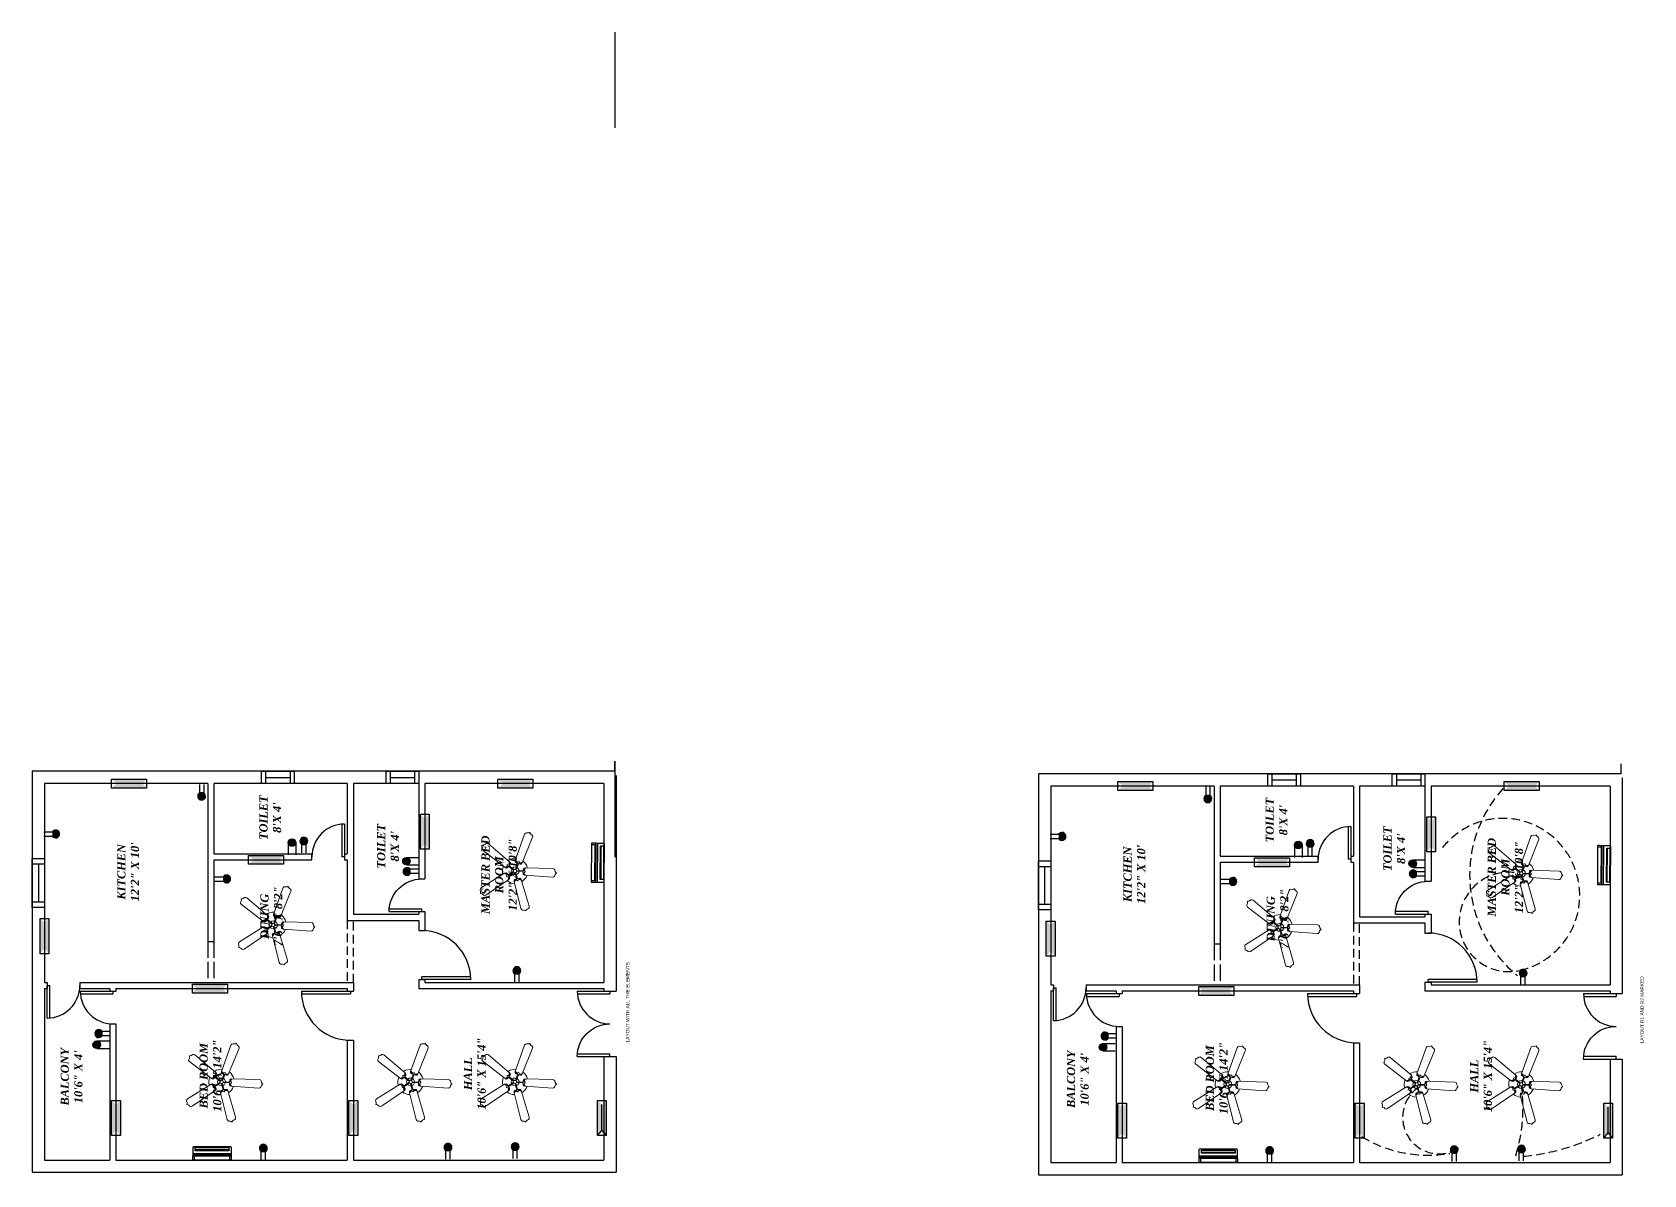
# Model space of a CAD drawing. Header units: millimetres. Extents: x 1844 to 6682, y 1234 to 4565.
# Drawn here: x 2737 to 3921, y 1884 to 2723 of the extents above; entities that cross this region are included whole.
import ezdxf

# ---------------------------------------------------------------- set-up
doc = ezdxf.new("R2010")
doc.units = ezdxf.units.MM
doc.linetypes.add('CURTAIN WALL', pattern=[15, 12, -3])
doc.linetypes.add('ELE_WIRE', pattern=[9.525, 6.35, -3.175])
doc.layers.add('2 DIMENSION', color=7, linetype='Continuous', true_color=0xb50810)
for name, color, linetype in [('5 TEXT', 252, 'Continuous'), ('6 WALL', 252, 'Continuous'), ('CIV_DOOR', 2, 'Continuous'), ('CIV_WINDOW', 3, 'Continuous'), ('LAYER1', 10, 'ELE_WIRE')]:
    doc.layers.add(name, color=color, linetype=linetype)
doc.layers.add('www.cadblocksfree.com', color=7, linetype='Continuous', lineweight=9)
doc.styles.add('MUDASSIR', font='ANTQUABI.TTF', dxfattribs={"height": 18})
doc.styles.get("Standard").update_dxf_attribs({"font": 'arial.ttf'})

# ---------------------------------------------------------------- blocks, each defined once
blk = doc.blocks.new('D1')
at = {"layer": 'CIV_DOOR'}
for p, q in [((-2, 0), (-2, -24)), ((0, 0), (0, -24)), ((0, -24), (-2, -24))]:
    blk.add_line(p, q, dxfattribs=at)
blk.add_arc((0, -24), 24, 90, 180, dxfattribs=at)
blk = doc.blocks.new('D2')
at = {"layer": 'CIV_DOOR'}
for p, q in [((-2, 0), (-2, -36)), ((0, 0), (0, -36)), ((0, -36), (-2, -36))]:
    blk.add_line(p, q, dxfattribs=at)
blk.add_arc((0, -36), 36, 90, 180, dxfattribs=at)
blk = doc.blocks.new('W2')
at = {"layer": 'CIV_WINDOW'}
for p, q in [((-4.5, 18), (4.5, 18)), ((-4.5, -18), (-4.5, 18)), ((-4.5, 14), (4.5, 14)), ((0, 14), (0, -14)), ((4.5, 18), (4.5, -18)), ((4.5, -14), (-4.5, -14)), ((4.5, -18), (-4.5, -18))]:
    blk.add_line(p, q, dxfattribs=at)
blk = doc.blocks.new('V1')
at = {"layer": 'CIV_WINDOW'}
for p, q in [((-4.5, 12), (4.5, 12)), ((-4.5, -12), (-4.5, 12)), ((4.5, 12), (4.5, -12)), ((4.5, 9), (-4.5, 9)), ((0, 9), (0, -9)), ((4.5, -9), (-4.5, -9)), ((4.5, -12), (-4.5, -12))]:
    blk.add_line(p, q, dxfattribs=at)
blk = doc.blocks.new('A$C62305F1E')
at = {"layer": 'www.cadblocksfree.com', "linetype": 'ByBlock'}
for p, q in [((318, 1471), (310, 1452)), ((310, 1452), (319, 1424)), ((339, 1494), (318, 1471)), ((319, 1424), (636, 960)), ((350, 1518), (339, 1494)), ((351, 1535), (350, 1518)), ((370, 1529), (351, 1535)), ((392, 1529), (370, 1529)), ((424, 1539), (392, 1529)), ((447, 1535), (424, 1539)), ((464, 1520), (447, 1535)), ((760, 1046), (464, 1520)), ((1217, 1480), (874, 1036)), ((993, 944), (1353, 1372)), ((1240, 1498), (1217, 1480)), ((1261, 1496), (1240, 1498)), ((1290, 1483), (1261, 1496)), ((1315, 1480), (1290, 1483)), ((1332, 1484), (1315, 1480)), ((1332, 1465), (1332, 1484)), ((1339, 1444), (1332, 1465)), ((1359, 1416), (1339, 1444)), ((1353, 1372), (1362, 1393)), ((1362, 1393), (1359, 1416)), ((689, 984), (678, 971)), ((697, 1006), (689, 984)), ((722, 1003), (697, 1006)), ((738, 1008), (722, 1003)), ((726, 976), (753, 1004)), ((727, 974), (726, 976)), ((728, 972), (758, 997)), ((746, 1025), (738, 1008)), ((749, 1040), (746, 1025)), ((754, 1038), (749, 1040)), ((753, 1004), (760, 1022)), ((760, 1022), (754, 1038)), ((758, 997), (768, 1016)), ((768, 1016), (760, 1046)), ((874, 1036), (865, 1013)), ((865, 1013), (871, 995)), ((871, 995), (900, 961)), ((882, 1031), (874, 1017)), ((874, 1017), (879, 999)), ((879, 999), (904, 966)), ((887, 1030), (882, 1031)), ((888, 1016), (887, 1030)), ((897, 999), (888, 1016)), ((913, 993), (897, 999)), ((936, 992), (913, 993)), ((941, 967), (936, 992)), ((18, 654), (11, 633)), ((29, 708), (18, 688)), ((18, 688), (18, 654)), ((49, 720), (29, 708)), ((591, 855), (49, 720)), ((95, 553), (634, 710)), ((622, 854), (591, 855)), ((597, 847), (594, 843)), ((594, 843), (606, 836)), ((614, 848), (597, 847)), ((606, 836), (620, 823)), ((620, 806), (610, 783)), ((610, 783), (628, 768)), ((629, 835), (614, 848)), ((620, 823), (620, 806)), ((637, 838), (622, 854)), ((634, 735), (627, 723)), ((627, 723), (630, 719)), ((628, 768), (637, 754)), ((647, 801), (629, 835)), ((630, 719), (645, 726)), ((637, 754), (634, 735)), ((634, 710), (654, 724)), ((636, 960), (655, 945)), ((652, 802), (637, 838)), ((645, 971), (643, 967)), ((643, 967), (654, 954)), ((659, 968), (645, 971)), ((645, 726), (652, 744)), ((650, 802), (647, 801)), ((651, 785), (654, 786)), ((652, 744), (651, 785)), ((769, 835), (652, 802)), ((654, 954), (672, 954)), ((654, 724), (661, 742)), ((655, 945), (674, 945)), ((656, 787), (775, 818)), ((661, 742), (656, 787)), ((678, 971), (659, 968)), ((672, 954), (712, 968)), ((674, 945), (715, 963)), ((712, 968), (713, 964)), ((715, 963), (781, 859)), ((731, 664), (721, 636)), ((796, 870), (728, 972)), ((734, 655), (729, 639)), ((751, 674), (731, 664)), ((751, 665), (734, 655)), ((743, 644), (760, 653)), ((789, 677), (751, 674)), ((789, 672), (751, 665)), ((760, 653), (776, 648)), ((775, 818), (769, 835)), ((781, 859), (796, 870)), ((795, 799), (789, 677)), ((789, 675), (789, 672)), ((813, 799), (795, 799)), ((805, 671), (806, 674)), ((845, 659), (805, 671)), ((806, 676), (813, 799)), ((850, 667), (806, 676)), ((900, 961), (823, 866)), ((823, 866), (837, 856)), ((837, 856), (913, 951)), ((842, 829), (837, 812)), ((837, 812), (951, 769)), ((957, 785), (842, 829)), ((860, 647), (845, 659)), ((865, 655), (850, 667)), ((871, 632), (865, 655)), ((904, 966), (902, 963)), ((913, 951), (946, 931)), ((915, 953), (917, 955)), ((917, 955), (951, 938)), ((951, 953), (941, 967)), ((951, 769), (942, 732)), ((942, 732), (945, 710)), ((945, 710), (969, 691)), ((946, 931), (968, 927)), ((956, 767), (950, 729)), ((950, 729), (955, 710)), ((970, 951), (951, 953)), ((951, 938), (971, 937)), ((953, 768), (956, 767)), ((955, 710), (969, 700)), ((979, 823), (957, 785)), ((962, 782), (959, 784)), ((986, 816), (962, 782)), ((965, 734), (974, 748)), ((968, 715), (965, 734)), ((968, 927), (993, 944)), ((974, 702), (968, 715)), ((969, 700), (974, 702)), ((969, 691), (1487, 481)), ((984, 953), (970, 951)), ((971, 937), (984, 947)), ((974, 748), (997, 760)), ((995, 834), (979, 823)), ((984, 947), (984, 953)), ((1001, 827), (986, 816)), ((991, 799), (1005, 813)), ((991, 783), (991, 799)), ((997, 760), (991, 783)), ((1019, 833), (995, 834)), ((1018, 824), (1001, 827)), ((1005, 813), (1018, 819)), ((1018, 819), (1018, 824)), ((1548, 644), (1019, 833)), ((11, 633), (0, 618)), ((0, 618), (16, 611)), ((16, 611), (35, 593)), ((35, 593), (50, 566)), ((50, 566), (66, 553)), ((66, 553), (95, 553)), ((721, 636), (681, 79)), ((729, 639), (733, 634)), ((733, 634), (743, 644)), ((776, 648), (795, 631)), ((795, 631), (814, 644)), ((814, 644), (830, 648)), ((830, 648), (848, 640)), ((848, 640), (858, 629)), ((855, 70), (871, 632)), ((858, 629), (862, 631)), ((862, 631), (860, 647)), ((1487, 481), (1510, 479)), ((1510, 479), (1531, 489)), ((1531, 489), (1551, 516)), ((1572, 627), (1548, 644)), ((1551, 516), (1569, 529)), ((1569, 529), (1587, 535)), ((1576, 607), (1572, 627)), ((1573, 576), (1576, 607)), ((1578, 550), (1573, 576)), ((1587, 535), (1578, 550)), ((681, 79), (686, 56)), ((686, 56), (702, 39)), ((702, 39), (734, 28)), ((734, 28), (752, 15)), ((752, 15), (764, 0)), ((764, 0), (775, 13)), ((775, 13), (798, 25)), ((798, 25), (828, 32)), ((828, 32), (846, 43)), ((846, 43), (855, 70))]:
    blk.add_line(p, q, dxfattribs=at)
for radius in [80, 32]:
    blk.add_circle((807, 834), radius, dxfattribs=at)
for start, end in [(141.8249, 175.765), (69.8249, 103.765), (213.8249, 247.765), (285.8249, 319.765), (357.8249, 31.765)]:
    blk.add_arc((807, 834), 256, start, end, dxfattribs=at)

msp = doc.modelspace()

# ---------------------------------------------------------------- hatches: boundary and pattern name
at = {"true_color": 0xf8d731}
h = msp.add_hatch(color=40, dxfattribs=at)
h.dxf.hatch_style = 1
h.paths.add_polyline_path([(2820.75, 2174.88), (2795.03, 2174.88), (2798.78, 2171.62), (2817.85, 2171.62)])
h.paths.add_polyline_path([(2817.85, 2171.62), (2798.78, 2171.62), (2795.03, 2168.36), (2820.75, 2168.36)])
h = msp.add_hatch(color=40, dxfattribs=at)
h.dxf.hatch_style = 1
h.paths.add_polyline_path([(3104.54, 2174.88), (3078.82, 2174.88), (3082.57, 2171.62), (3101.64, 2171.62)])
h.paths.add_polyline_path([(3101.64, 2171.62), (3082.57, 2171.62), (3078.82, 2168.36), (3104.54, 2168.36)])
h = msp.add_hatch(color=40, dxfattribs=at)
h.dxf.hatch_style = 1
h.paths.add_polyline_path([(3560.14, 2173.08), (3534.42, 2173.08), (3538.16, 2169.82), (3557.24, 2169.82)])
h.paths.add_polyline_path([(3557.24, 2169.82), (3538.16, 2169.82), (3534.42, 2166.57), (3560.14, 2166.57)])
h = msp.add_hatch(color=40, dxfattribs=at)
h.dxf.hatch_style = 1
h.paths.add_polyline_path([(3843.93, 2173.08), (3818.21, 2173.08), (3821.95, 2169.82), (3841.03, 2169.82)])
h.paths.add_polyline_path([(3841.03, 2169.82), (3821.95, 2169.82), (3818.21, 2166.57), (3843.93, 2166.57)])
at = {"true_color": 0x991b1e}
h = msp.add_hatch(color=244, dxfattribs=at)
h.dxf.hatch_style = 1
h.paths.add_polyline_path([(2862.76, 2164.73), (2859.64, 2164.73, 3.4000032)])
h = msp.add_hatch(color=244, dxfattribs=at)
h.dxf.hatch_style = 1
h.paths.add_polyline_path([(3602.15, 2162.93), (3599.03, 2162.93, 3.4000032)])
at = {"true_color": 0xf8d731}
h = msp.add_hatch(color=40, dxfattribs=at)
h.dxf.hatch_style = 1
h.paths.add_polyline_path([(3022, 2149.06), (3022, 2123.34), (3025.25, 2127.08), (3025.25, 2146.16)])
h.paths.add_polyline_path([(3025.25, 2146.16), (3025.25, 2127.08), (3028.51, 2123.34), (3028.51, 2149.06)])
h = msp.add_hatch(color=40, dxfattribs=at)
h.dxf.hatch_style = 1
h.paths.add_polyline_path([(3761.38, 2147.26), (3761.38, 2121.54), (3764.64, 2125.28), (3764.64, 2144.36)])
h.paths.add_polyline_path([(3764.64, 2144.36), (3764.64, 2125.28), (3767.9, 2121.54), (3767.9, 2147.26)])
at = {"true_color": 0x991b1e}
h = msp.add_hatch(color=244, dxfattribs=at)
h.dxf.hatch_style = 1
h.paths.add_polyline_path([(2751.59, 2136.16), (2751.59, 2133.04, 3.4000032)])
h = msp.add_hatch(color=244, dxfattribs=at)
h.dxf.hatch_style = 1
h.paths.add_polyline_path([(2937.93, 2126.93, 3.4000032), (2934.81, 2126.93)])
h = msp.add_hatch(color=244, dxfattribs=at)
h.dxf.hatch_style = 1
h.paths.add_polyline_path([(3490.97, 2134.36), (3490.97, 2131.24, 3.4000032)])
at = {"true_color": 0xf8d731}
h = msp.add_hatch(color=40, dxfattribs=at)
h.dxf.hatch_style = 1
h.paths.add_polyline_path([(2924.87, 2128.31, 1), (2930.43, 2128.31, 1)])
h = msp.add_hatch(color=40, dxfattribs=at)
h.dxf.hatch_style = 1
h.paths.add_polyline_path([(3664.25, 2126.51, 1), (3669.82, 2126.51, 1)])
at = {"true_color": 0x991b1e}
h = msp.add_hatch(color=244, dxfattribs=at)
h.dxf.hatch_style = 1
h.paths.add_polyline_path([(3677.32, 2125.13, 3.4000032), (3674.2, 2125.13)])
at = {"true_color": 0xf8d731}
h = msp.add_hatch(color=40, dxfattribs=at)
h.dxf.hatch_style = 1
h.paths.add_polyline_path([(2921.29, 2118.88), (2895.57, 2118.88), (2899.32, 2115.62), (2918.4, 2115.62)])
h.paths.add_polyline_path([(2918.4, 2115.62), (2899.32, 2115.62), (2895.57, 2112.36), (2921.29, 2112.36)])
h = msp.add_hatch(color=40, dxfattribs=at)
h.dxf.hatch_style = 1
h.paths.add_polyline_path([(3014.53, 2114.62, 1), (3008.96, 2114.62, 1)])
at = {"true_color": 0x991b1e}
h = msp.add_hatch(color=244, dxfattribs=at)
h.dxf.hatch_style = 1
h.paths.add_polyline_path([(3014.56, 2105.52), (3014.56, 2108.64, 3.4000032)])
at = {"true_color": 0xf8d731}
h = msp.add_hatch(color=40, dxfattribs=at)
h.dxf.hatch_style = 1
h.paths.add_polyline_path([(3660.68, 2117.08), (3634.96, 2117.08), (3638.7, 2113.82), (3657.78, 2113.82)])
h.paths.add_polyline_path([(3657.78, 2113.82), (3638.7, 2113.82), (3634.96, 2110.57), (3660.68, 2110.57)])
h = msp.add_hatch(color=40, dxfattribs=at)
h.dxf.hatch_style = 1
h.paths.add_polyline_path([(3753.91, 2112.82, 1), (3748.34, 2112.82, 1)])
at = {"true_color": 0x991b1e}
h = msp.add_hatch(color=244, dxfattribs=at)
h.dxf.hatch_style = 1
h.paths.add_polyline_path([(3753.95, 2103.73), (3753.95, 2106.85, 3.4000032)])
h = msp.add_hatch(color=244, dxfattribs=at)
h.dxf.hatch_style = 1
h.paths.add_polyline_path([(2877.21, 2103.14), (2877.21, 2100.02, 3.4000032)])
h = msp.add_hatch(color=244, dxfattribs=at)
h.dxf.hatch_style = 1
h.paths.add_polyline_path([(3616.6, 2101.34), (3616.6, 2098.22, 3.4000032)])
at = {"true_color": 0xf8d731}
h = msp.add_hatch(color=40, dxfattribs=at)
h.dxf.hatch_style = 1
h.paths.add_polyline_path([(2742.5, 2072.41), (2742.5, 2046.69), (2745.75, 2050.44), (2745.75, 2069.52)])
h.paths.add_polyline_path([(2745.75, 2069.52), (2745.75, 2050.44), (2749.01, 2046.69), (2749.01, 2072.41)])
h = msp.add_hatch(color=40, dxfattribs=at)
h.dxf.hatch_style = 1
h.paths.add_polyline_path([(3481.88, 2070.62), (3481.88, 2044.9), (3485.14, 2048.64), (3485.14, 2067.72)])
h.paths.add_polyline_path([(3485.14, 2067.72), (3485.14, 2048.64), (3488.4, 2044.9), (3488.4, 2070.62)])
at = {"true_color": 0x991b1e}
h = msp.add_hatch(color=244, dxfattribs=at)
h.dxf.hatch_style = 1
h.paths.add_polyline_path([(3094.43, 2031.78, 3.4000032), (3091.31, 2031.78)])
h = msp.add_hatch(color=244, dxfattribs=at)
h.dxf.hatch_style = 1
h.paths.add_polyline_path([(3833.81, 2029.99, 3.4000032), (3830.69, 2029.99)])
at = {"true_color": 0xf8d731}
h = msp.add_hatch(color=40, dxfattribs=at)
h.dxf.hatch_style = 1
h.paths.add_polyline_path([(2854.52, 2017.79), (2880.24, 2017.79), (2876.5, 2021.05), (2857.42, 2021.05)])
h.paths.add_polyline_path([(2857.42, 2021.05), (2876.5, 2021.05), (2880.24, 2024.31), (2854.52, 2024.31)])
h = msp.add_hatch(color=40, dxfattribs=at)
h.dxf.hatch_style = 1
h.paths.add_polyline_path([(3593.9, 2016), (3619.62, 2016), (3615.88, 2019.26), (3596.8, 2019.26)])
h.paths.add_polyline_path([(3596.8, 2019.26), (3615.88, 2019.26), (3619.62, 2022.51), (3593.9, 2022.51)])
at = {"true_color": 0x991b1e}
h = msp.add_hatch(color=244, dxfattribs=at)
h.dxf.hatch_style = 1
h.paths.add_polyline_path([(2788.04, 1989.54, 3.4000032), (2788.04, 1986.42)])
at = {"true_color": 0xf8d731}
h = msp.add_hatch(color=40, dxfattribs=at)
h.dxf.hatch_style = 1
h.paths.add_polyline_path([(2786.9, 1979.82, 1), (2781.33, 1979.82, 1)])
h = msp.add_hatch(color=40, dxfattribs=at)
h.dxf.hatch_style = 1
h.paths.add_polyline_path([(3526.29, 1978.03, 1), (3520.72, 1978.03, 1)])
at = {"true_color": 0x991b1e}
h = msp.add_hatch(color=244, dxfattribs=at)
h.dxf.hatch_style = 1
h.paths.add_polyline_path([(3527.43, 1987.74, 3.4000032), (3527.43, 1984.62)])
at = {"true_color": 0xf8d731}
h = msp.add_hatch(color=40, dxfattribs=at)
h.dxf.hatch_style = 1
h.paths.add_polyline_path([(2795, 1938.76), (2795, 1913.04), (2798.25, 1916.78), (2798.25, 1935.86)])
h.paths.add_polyline_path([(2798.25, 1935.86), (2798.25, 1916.78), (2801.51, 1913.04), (2801.51, 1938.76)])
h = msp.add_hatch(color=40, dxfattribs=at)
h.dxf.hatch_style = 1
h.paths.add_polyline_path([(2969.5, 1938.76), (2969.5, 1913.04), (2972.75, 1916.78), (2972.75, 1935.86)])
h.paths.add_polyline_path([(2972.75, 1935.86), (2972.75, 1916.78), (2976.01, 1913.04), (2976.01, 1938.76)])
h = msp.add_hatch(color=40, dxfattribs=at)
h.dxf.hatch_style = 1
h.paths.add_polyline_path([(3152.07, 1938.76), (3152.07, 1913.04), (3155.33, 1916.78), (3155.33, 1935.86)])
h.paths.add_polyline_path([(3155.33, 1935.86), (3155.33, 1916.78), (3158.59, 1913.04), (3158.59, 1938.76)])
h = msp.add_hatch(color=40, dxfattribs=at)
h.dxf.hatch_style = 1
h.paths.add_polyline_path([(3534.38, 1936.97), (3534.38, 1911.24), (3537.64, 1914.99), (3537.64, 1934.07)])
h.paths.add_polyline_path([(3537.64, 1934.07), (3537.64, 1914.99), (3540.9, 1911.24), (3540.9, 1936.97)])
h = msp.add_hatch(color=40, dxfattribs=at)
h.dxf.hatch_style = 1
h.paths.add_polyline_path([(3708.88, 1936.97), (3708.88, 1911.24), (3712.14, 1914.99), (3712.14, 1934.07)])
h.paths.add_polyline_path([(3712.14, 1934.07), (3712.14, 1914.99), (3715.4, 1911.24), (3715.4, 1936.97)])
h = msp.add_hatch(color=40, dxfattribs=at)
h.dxf.hatch_style = 1
h.paths.add_polyline_path([(3891.46, 1936.97), (3891.46, 1911.24), (3894.72, 1914.99), (3894.72, 1934.07)])
h.paths.add_polyline_path([(3894.72, 1934.07), (3894.72, 1914.99), (3897.97, 1911.24), (3897.97, 1936.97)])
at = {"true_color": 0x991b1e}
h = msp.add_hatch(color=244, dxfattribs=at)
h.dxf.hatch_style = 1
h.paths.add_polyline_path([(2908.14, 1901.37, 3.4000032), (2905.02, 1901.37)])
h = msp.add_hatch(color=244, dxfattribs=at)
h.dxf.hatch_style = 1
h.paths.add_polyline_path([(3043.82, 1902.08, 3.4000032), (3040.7, 1902.08)])
h = msp.add_hatch(color=244, dxfattribs=at)
h.dxf.hatch_style = 1
h.paths.add_polyline_path([(3093.2, 1902.49, 3.4000032), (3090.08, 1902.49)])
h = msp.add_hatch(color=244, dxfattribs=at)
h.dxf.hatch_style = 1
h.paths.add_polyline_path([(3647.53, 1899.57, 3.4000032), (3644.4, 1899.57)])
h = msp.add_hatch(color=244, dxfattribs=at)
h.dxf.hatch_style = 1
h.paths.add_polyline_path([(3783.21, 1900.28, 3.4000032), (3780.09, 1900.28)])
h = msp.add_hatch(color=244, dxfattribs=at)
h.dxf.hatch_style = 1
h.paths.add_polyline_path([(3832.58, 1900.69, 3.4000032), (3829.46, 1900.69)])

# ---------------------------------------------------------------- linework, layer by layer
for p, q in [((3164.93, 2723.4), (3164.93, 2653.13)), ((3164.93, 2180.62), (3164.93, 2187.95)), ((3164.93, 2187.95), (3164.93, 2117.67)), ((3904.31, 2178.82), (3904.31, 2186.15)), ((2859.64, 2170.97), (2859.64, 2164.73)), ((2862.76, 2170.97), (2862.76, 2164.73)), ((3599.03, 2169.18), (3599.03, 2162.93)), ((3602.15, 2169.18), (3602.15, 2162.93)), ((2859.64, 2164.73), (2859.64, 2164.73)), ((2862.76, 2164.73), (2859.64, 2164.73)), ((2862.76, 2164.73), (2862.76, 2164.73)), ((3599.03, 2162.93), (3599.03, 2162.93)), ((3602.15, 2162.93), (3599.03, 2162.93)), ((3602.15, 2162.93), (3602.15, 2162.93)), ((2745.34, 2136.16), (2751.59, 2136.16)), ((2745.34, 2133.04), (2751.59, 2133.04)), ((2748.42, 2136.16), (2748.42, 2136.16)), ((2748.42, 2133.04), (2748.42, 2133.04)), ((3484.72, 2134.36), (3490.97, 2134.36)), ((3487.8, 2134.36), (3487.8, 2134.36)), ((2924.87, 2128.31), (2924.87, 2119.2)), ((2930.43, 2128.31), (2930.43, 2119.2)), ((2934.81, 2120.68), (2934.81, 2126.93)), ((2934.81, 2126.93), (2934.81, 2126.93)), ((2934.81, 2126.93), (2937.93, 2126.93)), ((2937.93, 2120.68), (2937.93, 2126.93)), ((2937.93, 2126.93), (2937.93, 2126.93)), ((3484.72, 2131.24), (3490.97, 2131.24)), ((3487.8, 2131.24), (3487.8, 2131.24)), ((3664.25, 2126.51), (3664.25, 2117.4)), ((3669.82, 2126.51), (3669.82, 2117.4)), ((3674.2, 2118.89), (3674.2, 2125.13)), ((3674.2, 2125.13), (3674.2, 2125.13)), ((3674.2, 2125.13), (3677.32, 2125.13)), ((3677.32, 2118.89), (3677.32, 2125.13)), ((3677.32, 2125.13), (3677.32, 2125.13)), ((3011.74, 2117.4), (3020.85, 2117.4)), ((3011.74, 2111.83), (3020.85, 2111.83)), ((3020.81, 2108.64), (3014.56, 2108.64)), ((3014.56, 2108.64), (3014.56, 2108.64)), ((3014.56, 2105.52), (3014.56, 2108.64)), ((3751.13, 2115.6), (3760.23, 2115.6)), ((3751.13, 2110.04), (3760.23, 2110.04)), ((2870.97, 2103.14), (2877.21, 2103.14)), ((2870.97, 2100.02), (2877.21, 2100.02)), ((2877.21, 2103.14), (2877.21, 2103.14)), ((2877.21, 2103.14), (2877.21, 2100.02)), ((2877.21, 2100.02), (2877.21, 2100.02)), ((3020.81, 2105.52), (3014.56, 2105.52)), ((3014.56, 2105.52), (3014.56, 2105.52)), ((3610.35, 2101.34), (3616.6, 2101.34)), ((3610.35, 2098.22), (3616.6, 2098.22)), ((3616.6, 2101.34), (3616.6, 2101.34)), ((3616.6, 2101.34), (3616.6, 2098.22)), ((3616.6, 2098.22), (3616.6, 2098.22)), ((3760.19, 2106.85), (3753.95, 2106.85)), ((3753.95, 2106.85), (3753.95, 2106.85)), ((3753.95, 2103.73), (3753.95, 2106.85)), ((3760.19, 2103.73), (3753.95, 2103.73)), ((3753.95, 2103.73), (3753.95, 2103.73)), ((3091.31, 2025.54), (3091.31, 2031.78)), ((3091.31, 2031.78), (3091.31, 2031.78)), ((3091.31, 2031.78), (3094.43, 2031.78)), ((3094.43, 2025.54), (3094.43, 2031.78)), ((3094.43, 2031.78), (3094.43, 2031.78)), ((3830.69, 2023.74), (3830.69, 2029.99)), ((3830.69, 2029.99), (3830.69, 2029.99)), ((3830.69, 2029.99), (3833.81, 2029.99)), ((3833.81, 2023.74), (3833.81, 2029.99)), ((3833.81, 2029.99), (3833.81, 2029.99)), ((2794.29, 1989.54), (2788.04, 1989.54)), ((2788.04, 1989.54), (2788.04, 1989.54)), ((2788.04, 1986.42), (2788.04, 1989.54)), ((2784.12, 1982.61), (2793.22, 1982.61)), ((2794.29, 1986.42), (2788.04, 1986.42)), ((2788.04, 1986.42), (2788.04, 1986.42)), ((3523.5, 1980.81), (3532.61, 1980.81)), ((3533.68, 1987.74), (3527.43, 1987.74)), ((3527.43, 1987.74), (3527.43, 1987.74)), ((3527.43, 1984.62), (3527.43, 1987.74)), ((3533.68, 1984.62), (3527.43, 1984.62)), ((3527.43, 1984.62), (3527.43, 1984.62)), ((2784.12, 1977.04), (2793.22, 1977.04)), ((3523.5, 1975.24), (3532.61, 1975.24)), ((3155.33, 1916.78), (3155.33, 1935.86)), ((3894.72, 1914.99), (3894.72, 1934.07)), ((3152.07, 1913.04), (3155.33, 1916.78)), ((3155.33, 1916.78), (3158.59, 1913.04)), ((3891.46, 1911.24), (3894.72, 1914.99)), ((3894.72, 1914.99), (3897.97, 1911.24)), ((2905.02, 1895.12), (2905.02, 1901.37)), ((2905.02, 1901.37), (2905.02, 1901.37)), ((2905.02, 1901.37), (2908.14, 1901.37)), ((2908.14, 1895.12), (2908.14, 1901.37)), ((2908.14, 1901.37), (2908.14, 1901.37)), ((3040.7, 1895.83), (3040.7, 1902.08)), ((3040.7, 1902.08), (3040.7, 1902.08)), ((3040.7, 1902.08), (3043.82, 1902.08)), ((3043.82, 1895.83), (3043.82, 1902.08)), ((3043.82, 1902.08), (3043.82, 1902.08)), ((3090.08, 1896.24), (3090.08, 1902.49)), ((3090.08, 1902.49), (3090.08, 1902.49)), ((3090.08, 1902.49), (3093.2, 1902.49)), ((3093.2, 1896.24), (3093.2, 1902.49)), ((3093.2, 1902.49), (3093.2, 1902.49)), ((3644.4, 1893.32), (3644.4, 1899.57)), ((3644.4, 1899.57), (3644.4, 1899.57)), ((3644.4, 1899.57), (3647.53, 1899.57)), ((3647.53, 1893.32), (3647.53, 1899.57)), ((3647.53, 1899.57), (3647.53, 1899.57)), ((3780.09, 1894.03), (3780.09, 1900.28)), ((3780.09, 1900.28), (3780.09, 1900.28)), ((3780.09, 1900.28), (3783.21, 1900.28)), ((3783.21, 1894.03), (3783.21, 1900.28)), ((3783.21, 1900.28), (3783.21, 1900.28)), ((3829.46, 1894.45), (3829.46, 1900.69)), ((3829.46, 1900.69), (3829.46, 1900.69)), ((3829.46, 1900.69), (3832.58, 1900.69)), ((3832.58, 1894.45), (3832.58, 1900.69)), ((3832.58, 1900.69), (3832.58, 1900.69))]:
    msp.add_line(p, q)
for points in [[(2795.03, 2174.88), (2820.75, 2174.88), (2820.75, 2168.36), (2795.03, 2168.36)], [(3078.82, 2174.88), (3104.54, 2174.88), (3104.54, 2168.36), (3078.82, 2168.36)], [(3534.42, 2173.08), (3560.14, 2173.08), (3560.14, 2166.57), (3534.42, 2166.57)], [(3818.21, 2173.08), (3843.93, 2173.08), (3843.93, 2166.57), (3818.21, 2166.57)], [(3022, 2123.34), (3022, 2149.06), (3028.51, 2149.06), (3028.51, 2123.34)], [(3761.38, 2121.54), (3761.38, 2147.26), (3767.9, 2147.26), (3767.9, 2121.54)], [(2895.57, 2118.88), (2921.29, 2118.88), (2921.29, 2112.36), (2895.57, 2112.36)], [(3634.96, 2117.08), (3660.68, 2117.08), (3660.68, 2110.57), (3634.96, 2110.57)], [(2742.5, 2046.69), (2742.5, 2072.41), (2749.01, 2072.41), (2749.01, 2046.69)], [(3481.88, 2044.9), (3481.88, 2070.62), (3488.4, 2070.62), (3488.4, 2044.9)], [(2880.24, 2017.79), (2854.52, 2017.79), (2854.52, 2024.31), (2880.24, 2024.31)], [(3619.62, 2016), (3593.9, 2016), (3593.9, 2022.51), (3619.62, 2022.51)], [(2795, 1913.04), (2795, 1938.76), (2801.51, 1938.76), (2801.51, 1913.04)], [(2969.5, 1913.04), (2969.5, 1938.76), (2976.01, 1938.76), (2976.01, 1913.04)], [(3152.07, 1913.04), (3152.07, 1938.76), (3158.59, 1938.76), (3158.59, 1913.04)], [(3534.38, 1911.24), (3534.38, 1936.97), (3540.9, 1936.97), (3540.9, 1911.24)], [(3708.88, 1911.24), (3708.88, 1936.97), (3715.4, 1936.97), (3715.4, 1911.24)], [(3891.46, 1911.24), (3891.46, 1936.97), (3897.97, 1936.97), (3897.97, 1911.24)]]:
    msp.add_lwpolyline(points, close=True)
for centre in [(2927.65, 2128.31), (3667.03, 2126.51), (3011.74, 2114.62), (3751.13, 2112.82), (2784.12, 1979.82), (3523.5, 1978.03)]:
    msp.add_circle(centre, 2.78)
for centre, start, end in [((2861.2, 2162.3), 122.77905, 57.22095), ((3600.59, 2160.51), 122.77905, 57.22095), ((2754.01, 2134.6), 212.77905, 147.22095), ((2936.37, 2129.35), 302.77905, 237.22095), ((3493.39, 2132.8), 212.77905, 147.22095), ((3675.76, 2127.56), 302.77905, 237.22095), ((3012.14, 2107.08), 32.77905, 327.22095), ((3751.52, 2105.29), 32.77905, 327.22095), ((2879.64, 2101.58), 212.77905, 147.22095), ((3619.02, 2099.78), 212.77905, 147.22095), ((3092.87, 2034.21), 302.77905, 237.22095), ((3832.25, 2032.41), 302.77905, 237.22095), ((2785.62, 1987.98), 32.77905, 327.22095), ((3525.01, 1986.18), 32.77905, 327.22095), ((2906.58, 1903.79), 302.77905, 237.22095), ((3042.26, 1904.5), 302.77905, 237.22095), ((3091.64, 1904.91), 302.77905, 237.22095), ((3645.97, 1901.99), 302.77905, 237.22095), ((3781.65, 1902.7), 302.77905, 237.22095), ((3831.02, 1903.12), 302.77905, 237.22095)]:
    msp.add_arc(centre, 2.88, start, end)
at = {"layer": '2 DIMENSION'}
for points in [[(3147.72, 2127.92, 0.1370235), (3147.61, 2127.57), (3147.6, 2127.43), (3147.4, 2099.64, 0.1173538), (3147.51, 2099.15), (3147.57, 2099.15), (3147.64, 2099.18, -0.0167744), (3151.89, 2099.29), (3156.46, 2099.26, 0.3753807), (3157, 2099.75), (3157.2, 2127.19, 0.38671), (3156.66, 2127.69), (3152.1, 2127.72, -0.0169697), (3147.86, 2127.88), (3147.78, 2127.92), (3147.72, 2127.92)], [(3147.41, 2100.47), (3149.65, 2100.46, 0.3757179), (3150.18, 2101.2), (3150.36, 2125.83, 0.3817549), (3149.84, 2126.59), (3147.6, 2126.6)], [(3887.1, 2126.13, 0.1370235), (3887, 2125.78), (3886.99, 2125.64), (3886.79, 2097.85, 0.1173538), (3886.89, 2097.35), (3886.96, 2097.35), (3887.03, 2097.39, -0.0167744), (3891.27, 2097.49), (3895.84, 2097.46, 0.3753807), (3896.39, 2097.95), (3896.58, 2125.39, 0.38671), (3896.05, 2125.89), (3891.48, 2125.92, -0.0169697), (3887.24, 2126.09), (3887.17, 2126.13), (3887.1, 2126.13)], [(3886.79, 2098.68), (3889.04, 2098.66, 0.3757179), (3889.57, 2099.41), (3889.74, 2124.03, 0.3817549), (3889.23, 2124.8), (3886.98, 2124.8)], [(2854.49, 1895.36, 0.1370235), (2854.84, 1895.26), (2854.98, 1895.25), (2882.77, 1895.25, 0.1173538), (2883.27, 1895.36), (2883.27, 1895.43), (2883.23, 1895.5, -0.0167744), (2883.1, 1899.74), (2883.09, 1904.31, 0.3753807), (2882.6, 1904.85), (2855.16, 1904.85, 0.38671), (2854.66, 1904.31), (2854.66, 1899.74, -0.0169697), (2854.53, 1895.5), (2854.49, 1895.43), (2854.49, 1895.36)], [(2881.94, 1895.25), (2881.94, 1897.5, 0.3757179), (2881.19, 1898.02), (2856.56, 1898.02, 0.3817549), (2855.81, 1897.5), (2855.82, 1895.25)], [(3593.87, 1893.57, 0.1370235), (3594.22, 1893.46), (3594.37, 1893.46), (3622.16, 1893.46, 0.1173538), (3622.65, 1893.56), (3622.65, 1893.63), (3622.61, 1893.7, -0.0167744), (3622.48, 1897.95), (3622.48, 1902.51, 0.3753807), (3621.98, 1903.05), (3594.54, 1903.05, 0.38671), (3594.05, 1902.52), (3594.05, 1897.95, -0.0169697), (3593.91, 1893.71), (3593.87, 1893.63), (3593.87, 1893.57)], [(3621.33, 1893.46), (3621.33, 1895.7, 0.3757179), (3620.58, 1896.22), (3595.95, 1896.22, 0.3817549), (3595.19, 1895.7), (3595.2, 1893.46)]]:
    msp.add_lwpolyline(points, format="xyb", dxfattribs=at)
for points in [[(3150.68, 2127.27), (3150.48, 2099.77)], [(3150.62, 2099.77), (3150.82, 2127.26)], [(3152, 2127.23), (3151.8, 2099.78)], [(3151.93, 2099.78), (3152.13, 2127.23)], [(3154.45, 2101.05), (3154.63, 2125.92)], [(3154.72, 2101.05), (3154.9, 2125.92)], [(3890.07, 2125.47), (3889.87, 2097.97)], [(3890, 2097.97), (3890.2, 2125.47)], [(3891.38, 2125.44), (3891.18, 2097.99)], [(3891.32, 2097.99), (3891.51, 2125.43)], [(3893.84, 2099.25), (3894.02, 2124.13)], [(3894.11, 2099.25), (3894.29, 2124.13)], [(2882.62, 1898.46), (2855.13, 1898.46)], [(2855.13, 1898.33), (2882.63, 1898.33)], [(2882.6, 1899.78), (2855.15, 1899.78)], [(2855.15, 1899.65), (2882.6, 1899.65)], [(2881.32, 1902.56), (2856.44, 1902.56)], [(2881.32, 1902.29), (2856.44, 1902.29)], [(3622.01, 1896.67), (3594.51, 1896.67)], [(3594.51, 1896.54), (3622.01, 1896.54)], [(3594.53, 1897.85), (3621.98, 1897.85)], [(3621.98, 1897.98), (3594.54, 1897.98)], [(3620.7, 1900.77), (3595.82, 1900.77)], [(3620.7, 1900.5), (3595.82, 1900.5)]]:
    msp.add_lwpolyline(points, dxfattribs=at)
for points in [[(3154.15, 2101.22), (3154.33, 2125.75, -0.4142136), (3154.5, 2125.92), (3156.41, 2125.91, -0.4142136), (3156.58, 2125.74), (3156.4, 2101.21, -0.4142136), (3156.22, 2101.04), (3154.32, 2101.05, -0.4142136)], [(3893.54, 2099.43), (3893.71, 2123.96, -0.4142136), (3893.89, 2124.13), (3895.79, 2124.12, -0.4142136), (3895.96, 2123.94), (3895.78, 2099.41, -0.4142136), (3895.61, 2099.24), (3893.71, 2099.25, -0.4142136)], [(2881.14, 1901.99), (2856.61, 1901.99, -0.4142136), (2856.44, 1902.16), (2856.44, 1904.06, -0.4142136), (2856.61, 1904.24), (2881.14, 1904.24, -0.4142136), (2881.32, 1904.06), (2881.32, 1902.16, -0.4142136)], [(3620.53, 1900.19), (3596, 1900.19, -0.4142136), (3595.82, 1900.37), (3595.82, 1902.27, -0.4142136), (3596, 1902.44), (3620.53, 1902.44, -0.4142136), (3620.7, 1902.27), (3620.7, 1900.37, -0.4142136)]]:
    msp.add_lwpolyline(points, format="xyb", close=True, dxfattribs=at)
at = {"layer": '6 WALL'}
for p, q in [((3164.93, 2180.62), (2736.75, 2180.62)), ((2736.75, 2180.62), (2736.75, 1886.12)), ((2865.75, 2171.62), (2745.75, 2171.62)), ((2745.75, 2171.62), (2745.75, 2025.62)), ((2865.75, 2171.62), (2865.75, 2055.62)), ((2968.25, 2171.62), (2870.25, 2171.62)), ((2870.25, 2171.62), (2870.25, 2120.12)), ((2968.25, 2171.62), (2968.25, 2120.12)), ((3020.75, 2171.62), (2972.75, 2171.62)), ((2972.75, 2171.62), (2972.75, 2075.62)), ((3020.75, 2171.62), (3020.75, 2101.62)), ((3156.75, 2171.62), (3025.25, 2171.62)), ((3025.25, 2171.62), (3025.25, 2101.62)), ((3156.75, 2171.62), (3156.75, 2025.62)), ((3165.75, 2177.62), (3165.75, 2019.12)), ((3904.31, 2178.82), (3476.14, 2178.82)), ((3476.14, 2178.82), (3476.14, 1884.32)), ((3605.14, 2169.82), (3485.14, 2169.82)), ((3485.14, 2169.82), (3485.14, 2023.82)), ((3605.14, 2169.82), (3605.14, 2053.82)), ((3707.64, 2169.82), (3609.64, 2169.82)), ((3609.64, 2169.82), (3609.64, 2118.32)), ((3707.64, 2169.82), (3707.64, 2118.32)), ((3760.14, 2169.82), (3712.14, 2169.82)), ((3712.14, 2169.82), (3712.14, 2073.82)), ((3760.14, 2169.82), (3760.14, 2099.82)), ((3896.14, 2169.82), (3764.64, 2169.82)), ((3764.64, 2169.82), (3764.64, 2099.82)), ((3896.14, 2169.82), (3896.14, 2023.82)), ((3905.14, 2175.82), (3905.14, 2017.32)), ((2870.25, 2120.12), (2942.25, 2120.12)), ((2942.25, 2115.62), (2942.25, 2120.12)), ((2966.25, 2120.12), (2968.25, 2120.12)), ((2966.25, 2120.12), (2966.25, 2115.62)), ((2870.25, 2115.62), (2942.25, 2115.62)), ((2870.25, 2115.62), (2870.25, 2055.62)), ((2966.25, 2115.62), (2968.25, 2115.62)), ((2968.25, 2115.62), (2968.25, 2071.12)), ((3609.64, 2118.32), (3681.64, 2118.32)), ((3609.64, 2113.82), (3681.64, 2113.82)), ((3609.64, 2113.82), (3609.64, 2053.82)), ((3681.64, 2113.82), (3681.64, 2118.32)), ((3705.64, 2118.32), (3707.64, 2118.32)), ((3705.64, 2118.32), (3705.64, 2113.82)), ((3705.64, 2113.82), (3707.64, 2113.82)), ((3707.64, 2113.82), (3707.64, 2069.32)), ((3020.75, 2101.62), (3025.25, 2101.62)), ((3760.14, 2099.82), (3764.64, 2099.82)), ((2972.75, 2075.62), (3020.75, 2075.62)), ((3020.75, 2077.62), (3025.25, 2077.62)), ((3020.75, 2077.62), (3020.75, 2075.62)), ((3025.25, 2077.62), (3025.25, 2063.62)), ((3712.14, 2073.82), (3760.14, 2073.82)), ((3760.14, 2075.82), (3764.64, 2075.82)), ((3760.14, 2075.82), (3760.14, 2073.82)), ((3764.64, 2075.82), (3764.64, 2061.82)), ((2968.25, 2071.12), (3020.75, 2071.12)), ((3020.75, 2071.12), (3020.75, 2063.62)), ((3020.75, 2063.62), (3025.25, 2063.62)), ((3707.64, 2069.32), (3760.14, 2069.32)), ((3760.14, 2069.32), (3760.14, 2061.82)), ((3760.14, 2061.82), (3764.64, 2061.82)), ((2865.75, 2055.62), (2870.25, 2055.62)), ((3605.14, 2053.82), (3609.64, 2053.82)), ((2745.75, 2025.62), (2747.75, 2025.62)), ((2747.75, 2025.62), (2747.75, 2021.12)), ((2771.75, 2025.62), (2972.75, 2025.62)), ((2771.75, 2025.62), (2771.75, 2021.12)), ((2972.75, 2025.62), (2972.75, 2019.12)), ((3020.75, 2027.62), (3025.25, 2027.62)), ((3020.75, 2027.62), (3020.75, 2021.12)), ((3025.25, 2027.62), (3025.25, 2025.62)), ((3025.25, 2025.62), (3156.75, 2025.62)), ((3760.14, 2025.82), (3764.64, 2025.82)), ((3760.14, 2025.82), (3760.14, 2019.32)), ((3764.64, 2025.82), (3764.64, 2023.82)), ((2745.75, 2021.12), (2745.75, 1895.12)), ((2745.75, 2021.12), (2747.75, 2021.12)), ((2771.75, 2021.12), (2793.75, 2021.12)), ((2793.75, 2021.12), (2793.75, 2019.12)), ((2793.75, 2019.12), (2798.25, 2019.12)), ((2798.25, 2021.12), (2968.25, 2021.12)), ((2798.25, 2021.12), (2798.25, 2019.12)), ((2870.25, 2021.12), (2968.25, 2021.12)), ((2968.25, 2021.12), (2968.25, 2019.12)), ((2968.25, 2019.12), (2972.75, 2019.12)), ((3020.75, 2021.12), (3156.75, 2021.12)), ((3156.75, 2021.12), (3156.75, 2019.12)), ((3156.75, 2019.12), (3165.75, 2019.12)), ((3485.14, 2023.82), (3487.14, 2023.82)), ((3485.14, 2019.32), (3485.14, 1893.32)), ((3485.14, 2019.32), (3487.14, 2019.32)), ((3487.14, 2023.82), (3487.14, 2019.32)), ((3511.14, 2023.82), (3712.14, 2023.82)), ((3511.14, 2023.82), (3511.14, 2019.32)), ((3511.14, 2019.32), (3533.14, 2019.32)), ((3533.14, 2019.32), (3533.14, 2017.32)), ((3533.14, 2017.32), (3537.64, 2017.32)), ((3537.64, 2019.32), (3707.64, 2019.32)), ((3537.64, 2019.32), (3537.64, 2017.32)), ((3609.64, 2019.32), (3707.64, 2019.32)), ((3707.64, 2019.32), (3707.64, 2017.32)), ((3707.64, 2017.32), (3712.14, 2017.32)), ((3712.14, 2023.82), (3712.14, 2017.32)), ((3760.14, 2019.32), (3896.14, 2019.32)), ((3764.64, 2023.82), (3896.14, 2023.82)), ((3896.14, 2019.32), (3896.14, 2017.32)), ((3896.14, 2017.32), (3905.14, 2017.32)), ((2793.75, 1995.12), (2798.25, 1995.12)), ((2793.75, 1995.12), (2793.75, 1895.12)), ((2798.25, 1995.12), (2798.25, 1895.12)), ((3533.14, 1993.32), (3537.64, 1993.32)), ((3533.14, 1993.32), (3533.14, 1893.32)), ((3537.64, 1993.32), (3537.64, 1893.32)), ((2968.25, 1983.12), (2972.75, 1983.12)), ((2968.25, 1983.12), (2968.25, 1895.12)), ((2972.75, 1983.12), (2972.75, 1895.12)), ((3707.64, 1981.32), (3712.14, 1981.32)), ((3707.64, 1981.32), (3707.64, 1893.32)), ((3712.14, 1981.32), (3712.14, 1893.32)), ((3156.75, 1971.12), (3165.75, 1971.12)), ((3156.75, 1971.12), (3156.75, 1895.12)), ((3165.75, 1971.12), (3165.75, 1886.12)), ((3896.14, 1969.32), (3905.14, 1969.32)), ((3896.14, 1969.32), (3896.14, 1893.32)), ((3905.14, 1969.32), (3905.14, 1884.32)), ((2745.75, 1895.12), (2793.75, 1895.12)), ((2798.25, 1895.12), (2968.25, 1895.12)), ((2972.75, 1895.12), (3156.75, 1895.12)), ((2736.75, 1886.12), (3124.76, 1886.12)), ((3124.76, 1886.12), (3165.75, 1886.12)), ((3476.14, 1884.32), (3864.15, 1884.32)), ((3485.14, 1893.32), (3533.14, 1893.32)), ((3537.64, 1893.32), (3707.64, 1893.32)), ((3712.14, 1893.32), (3896.14, 1893.32)), ((3864.15, 1884.32), (3905.14, 1884.32))]:
    msp.add_line(p, q, dxfattribs=at)
at = {"layer": 'CIV_DOOR', "linetype": 'ELE_WIRE'}
for p, q in [((2968.25, 2071.12), (2968.25, 2025.62)), ((2972.75, 2025.62), (2972.75, 2071.12)), ((3707.64, 2069.32), (3707.64, 2023.82)), ((3712.14, 2023.82), (3712.14, 2069.32))]:
    msp.add_line(p, q, dxfattribs=at)
at = {"layer": 'CIV_DOOR', "linetype": 'CURTAIN WALL'}
for p, q in [((2865.75, 2055.62), (2865.75, 2025.62)), ((2870.25, 2055.62), (2870.25, 2025.62)), ((3605.14, 2053.82), (3605.14, 2023.82)), ((3609.64, 2053.82), (3609.64, 2023.82))]:
    msp.add_line(p, q, dxfattribs=at)
at = {"layer": 'LAYER1'}
for centre, radius, start, end in [((3887.82, 2104.3), 94.87, 137.86971, 230.98885), ((3817.37, 2089.54), 56.51, 282.7175, 142.79381), ((3821.78, 2069.99), 36.48, 84.06047, 282.7175), ((3770.46, 1926.45), 26.75, 124.44334, 289.95538), ((3714.23, 1933.41), 117.94, 342.69431, 7.77096), ((3762.37, 1992.2), 93.54, 238.5969, 279.81642), ((3818.12, 2055.01), 157.75, 275.18052, 296.68657)]:
    msp.add_arc(centre, radius, start, end, dxfattribs=at)

# ---------------------------------------------------------------- block references
at = {"layer": 'CIV_DOOR'}
for p in [(2966.25, 2141.87), (3705.64, 2140.07)]:
    msp.add_blockref('D1', p, dxfattribs=at)
at = {"layer": 'CIV_DOOR', "xscale": -1, "rotation": 90}
for p in [(2999, 2077.62), (3738.39, 2075.82), (3137.25, 1971.12), (3876.64, 1969.32)]:
    msp.add_blockref('D1', p, dxfattribs=at)
at = {"layer": 'CIV_DOOR'}
for name, p, rotation in [('D2', (3059, 2027.62), 270), ('D2', (3798.39, 2025.82), 270), ('D1', (2747.75, 1999.37), 180), ('D1', (2772, 2019.12), 90), ('D2', (2934.5, 2019.12), 90), ('D1', (3137.25, 2019.12), 90), ('D1', (3487.14, 1997.57), 180), ('D1', (3511.39, 2017.32), 90), ('D2', (3673.89, 2017.32), 90), ('D1', (3876.64, 2017.32), 90)]:
    msp.add_blockref(name, p, dxfattribs=dict(at, rotation=rotation))
at = {"layer": 'CIV_WINDOW', "rotation": 90}
for p in [(2917.2, 2176.12), (3008.75, 2176.12), (3656.58, 2174.32), (3748.14, 2174.32)]:
    msp.add_blockref('V1', p, dxfattribs=at)
at = {"layer": 'CIV_WINDOW'}
for p in [(2741.25, 2098.62), (3480.64, 2096.82)]:
    msp.add_blockref('W2', p, dxfattribs=at)
at = {"layer": 'www.cadblocksfree.com', "xscale": 0.03642219850645779, "yscale": 0.03642219850645779, "zscale": 0.03642219850645779, "rotation": 90}
for p in [(3121.95, 2078.05), (3861.33, 2076.26), (2944.37, 2038.42), (3683.75, 2036.63), (2906.25, 1923.06), (3045.16, 1923.06), (3121.95, 1923.06), (3645.64, 1921.26), (3784.54, 1921.26), (3861.33, 1921.26)]:
    msp.add_blockref('A$C62305F1E', p, dxfattribs=at)

# ---------------------------------------------------------------- texts
at = {"char_height": 2.5, "attachment_point": 1, "rotation": 90}
for s, width, gutter_width, insert in [('LAYOUT WITH ALL THE ELEMENTS', 187.077, 12.5, (3173.05, 1981.59)), ('LAYOUT R1 AND R2 MARKED', 107.4392, 7.18, (3918.37, 1980.89))]:
    msp.add_mtext_dynamic_manual_height_columns(s, width=width, gutter_width=gutter_width, heights=[0], dxfattribs=dict(at, insert=insert))
at = {"layer": '5 TEXT', "char_height": 6, "attachment_point": 1, "rotation": 90, "style": 'MUDASSIR'}
for s, insert in [("\\pxqc;{\\fTimes New Roman|b1|i1|c0|p18;TOILET\\P8'X 4'}", (2903.64, 2113.66)), ("\\pxqc;{\\fTimes New Roman|b1|i1|c0|p18;TOILET\\P8'X 4'}", (3643.02, 2111.87)), ("\\pxqc;{\\fTimes New Roman|b1|i1|c0|p18;TOILET\\P8'X 4'}", (2990.18, 2092.65)), ('\\pxqc;{\\fTimes New Roman|b1|i1|c0|p18;MASTER BED ROOM\\P12\'2" X 10\'8"}', (3066.81, 2071.71)), ("\\pxqc;{\\fTimes New Roman|b1|i1|c0|p18;TOILET\\P8'X 4'}", (3729.56, 2090.85)), ('\\pxqc;{\\fTimes New Roman|b1|i1|c0|p18;KITCHEN\\P12\'2" X 10\'}', (2799.22, 2073.84)), ('\\pxqc;{\\fTimes New Roman|b1|i1|c0|p18;KITCHEN\\P12\'2" X 10\'}', (3538.61, 2072.04)), ('\\pxqc;{\\fTimes New Roman|b1|i1|c0|p18;MASTER BED ROOM\\P12\'2" X 10\'8"}', (3806.2, 2069.91)), ('\\pxqc;{\\fTimes New Roman|b1|i1|c0|p18;DINING\\P7\'6" X 8\'2"}', (2904.41, 2041.18)), ('\\pxqc;{\\fTimes New Roman|b1|i1|c0|p18;DINING\\P7\'6" X 8\'2"}', (3643.79, 2039.38)), ('\\pxqc;{\\fTimes New Roman|b1|i1|c0|p18;BALCONY\\P10\'6" X 4\'}', (2757.64, 1923.35)), ('\\pxqc;{\\fTimes New Roman|b1|i1|c0|p18;BED ROOM\\P10\'6" X 14\'2"}', (2859.7, 1924.15)), ('\\pxqc;{\\fTimes New Roman|b1|i1|c0|p18;HALL\\P10\'6" X 15\'4"}', (3053.92, 1925.61)), ('\\pxqc;{\\fTimes New Roman|b1|i1|c0|p18;BED ROOM\\P10\'6" X 14\'2"}', (3599.09, 1922.35)), ('\\pxqc;{\\fTimes New Roman|b1|i1|c0|p18;HALL\\P10\'6" X 15\'4"}', (3793.31, 1923.81)), ('\\pxqc;{\\fTimes New Roman|b1|i1|c0|p18;BALCONY\\P10\'6" X 4\'}', (3497.02, 1921.56))]:
    msp.add_mtext_dynamic_manual_height_columns(s, width=65.8519, gutter_width=45, heights=[0], dxfattribs=dict(at, insert=insert))

doc.saveas('drawing.dxf')
